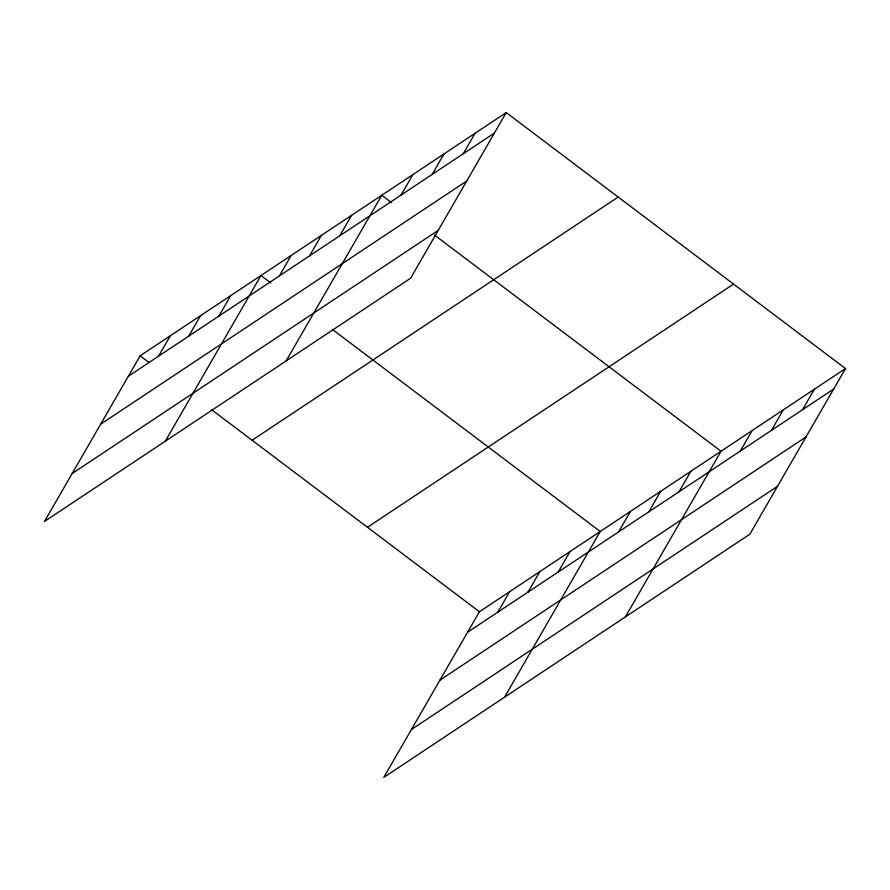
<?xml version="1.0" encoding="UTF-8"?>
<svg xmlns="http://www.w3.org/2000/svg" width="890" height="890" viewBox="0 0 890 890"><rect width="100%" height="100%" fill="white"/><g stroke="black" fill="none" stroke-linecap="round" stroke-linejoin="round"><path stroke-width="1.33" d="M506.221 112.585L140.153 355.789L44.5 521.451L410.579 278.247L506.221 112.585L845.5 368.549L749.847 534.211L383.779 777.415L479.421 611.753L845.5 368.549M158.52 356.2L170.346 335.719M188.725 336.142L200.55 315.661M218.929 316.072L230.755 295.591M165.306 441.195L260.959 275.533L270.838 282.976M279.327 275.945L291.152 255.463M309.531 255.886L321.357 235.405M339.735 235.817L351.561 215.336M286.113 360.94L381.754 195.266L391.633 202.72M401.045 195.077L412.871 174.596M432.162 174.407L443.988 153.926M463.278 153.736L475.104 133.255M497.799 612.164L509.625 591.683M528.004 592.106L539.83 571.625M558.197 572.036L570.023 551.555M504.574 697.159L600.227 531.497L332.304 329.356M618.606 531.909L630.431 511.427M648.81 511.85L660.636 491.369M679.003 491.781L690.829 471.3M625.381 616.904L721.034 451.241L434.442 235.027M740.324 451.052L752.15 430.56M771.441 430.371L783.267 409.889M802.558 409.7L814.383 389.219M128.327 376.27L494.395 133.066M100.659 424.174L466.738 180.982M72.157 473.536L438.236 230.343M252.104 440.25L618.183 197.046M367.459 527.28L733.538 284.077M467.595 632.234L833.674 389.03M439.938 680.138L806.017 436.945M411.436 729.511L777.515 486.307M140.153 355.789L148.93 362.408M211.497 409.611L479.421 611.753"/></g></svg>
